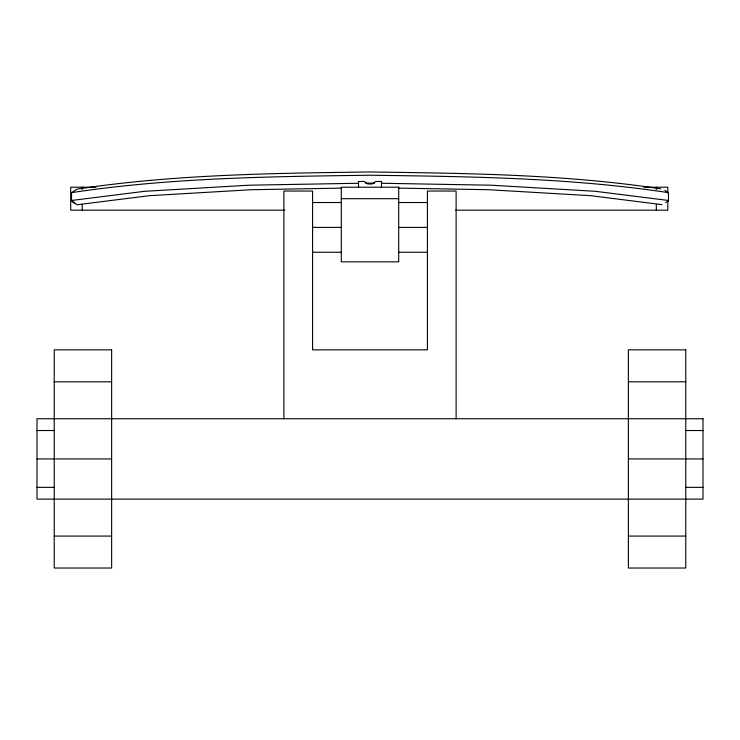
<?xml version="1.0" encoding="UTF-8"?>
<svg xmlns="http://www.w3.org/2000/svg" width="740" height="740" viewBox="0 0 740 740"><rect width="100%" height="100%" fill="white"/><g stroke="black" fill="none" stroke-linecap="round" stroke-linejoin="round"><path stroke-width="1.11" d="M665.741 202.621L668.461 200.475L595.413 191.309L490.935 185.194L381.516 183.261M71.54 201.243L71.54 192.65L76.978 189.126C173.919 174.399 272.163 173.28 370 171.976C467.079 173.317 564.565 174.288 660.765 188.839M71.54 192.65C170.274 177.674 270.35 176.573 370 175.232C469.65 176.573 569.726 177.674 668.461 192.65L668.461 201.243M358.484 183.261L249.066 185.194L144.587 191.309L71.54 200.475L76.978 204.767L149.258 195.693L251.572 189.708L341.26 188.126M365.394 183.131L374.607 183.131M95.987 187.211L70.698 187.211L70.698 210.179L284.771 210.179M643.735 187.211L667.804 187.211L667.804 192.955M341.297 198.699L398.703 198.699M312.585 202.529L341.297 202.529M398.703 202.529L427.415 202.529M455.572 210.179L667.804 210.179L667.804 200.993M312.585 227.393L341.297 227.393M398.703 227.393L427.415 227.393M312.585 252.248L341.297 252.248M398.703 252.248L427.415 252.248M54.224 381.803L111.638 381.803M628.362 381.803L685.777 381.803M37 430.523L54.224 430.523M685.777 430.523L703 430.523M37 458.939L111.638 458.939M628.362 458.939L703 458.939M37 487.355L54.224 487.355M685.777 487.355L703 487.355M54.224 536.074L111.638 536.074M628.362 536.074L685.777 536.074M398.74 188.126L488.428 189.708L590.742 195.693L661.893 204.629M664.835 190.3L668.461 192.65M72.446 201.891L74.259 203.195M656.324 187.211L656.324 189.514M656.324 204.434L656.324 210.179M456.118 418.748L456.118 191.049L427.415 191.049L427.415 349.854L312.585 349.854L312.585 191.049L283.882 191.049L283.882 418.748M381.479 187.211L381.479 181.476L375.744 181.476L372.183 184.001L367.817 184.001L364.256 181.476L358.521 181.476L358.521 187.211M82.186 187.211L82.186 189.514M82.186 204.434L82.186 210.179M398.703 187.211L341.297 187.211L341.297 261.849L398.703 261.849L398.703 187.211M111.638 349.854L54.224 349.854L54.224 568.024L111.638 568.024L111.638 349.854M685.777 349.854L628.362 349.854L628.362 568.024L685.777 568.024L685.777 349.854M703 418.748L37 418.748L37 499.13L703 499.13L703 418.748"/></g></svg>
